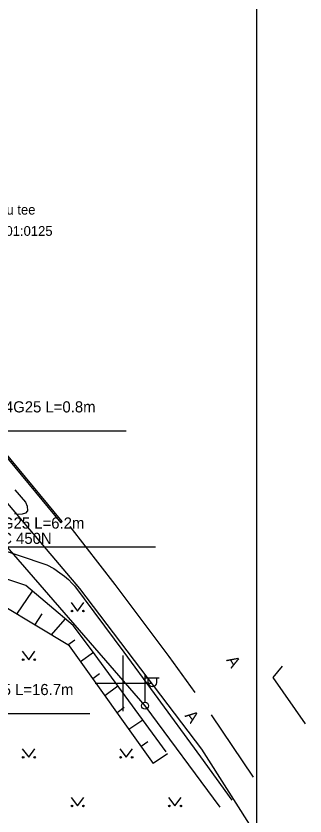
# Model space of a CAD drawing. Extents: x 635267 to 635363, y 6460843 to 6460983.
# Drawn here: x 635342.3 to 635363.1, y 6460890.5 to 6460947.9 of the extents above; entities that cross this region are included whole.
import ezdxf

# ---------------------------------------------------------------- set-up
doc = ezdxf.new("R2010")
doc.units = 0
for name, color, linetype in [('ABIJOONIS', 7, 'Continuous'), ('AED', 7, 'Continuous'), ('HALJASTUS', 7, 'Continuous'), ('MPOHULIIN', 7, 'Continuous'), ('PIIR', 7, 'Continuous'), ('POST', 7, 'Continuous'), ('RELJEEF', 7, 'Continuous'), ('TEE', 7, 'Continuous'), ('VORK', 7, 'Continuous'), ('VORMISTUS', 7, 'Continuous')]:
    doc.layers.add(name, color=color, linetype=linetype)

msp = doc.modelspace()

# ---------------------------------------------------------------- linework, layer by layer
at = {"layer": 'ABIJOONIS'}
for points in [[(635350.224, 6460918.11), (635328.974, 6460918.11), (635322.611, 6460912.145)], [(635352.333, 6460909.767), (635331.497, 6460909.767), (635322.147, 6460907.563)], [(635347.625, 6460897.809), (635326.789, 6460897.809), (635317.959, 6460901.155)]]:
    msp.add_lwpolyline(points, dxfattribs=at)
at = {"layer": 'AED'}
for points in [[(635355.202, 6460899.35), (635353.329, 6460901.936), (635349.438, 6460907.104), (635346.205, 6460911.253)], [(635359.392, 6460893.251), (635356.36, 6460897.732)]]:
    msp.add_lwpolyline(points, dxfattribs=at)
at = {"layer": 'HALJASTUS'}
for p, q in [((635346.275, 6460905.797), (635346.738, 6460905.19)), ((635346.738, 6460905.19), (635347.183, 6460905.797)), ((635342.775, 6460902.297), (635343.238, 6460901.69)), ((635343.238, 6460901.69), (635343.683, 6460902.297)), ((635342.775, 6460895.297), (635343.238, 6460894.69)), ((635343.238, 6460894.69), (635343.683, 6460895.297)), ((635349.775, 6460895.297), (635350.238, 6460894.69)), ((635350.238, 6460894.69), (635350.683, 6460895.297)), ((635346.275, 6460891.797), (635346.738, 6460891.19)), ((635346.738, 6460891.19), (635347.183, 6460891.797)), ((635353.275, 6460891.797), (635353.738, 6460891.19)), ((635353.738, 6460891.19), (635354.183, 6460891.797))]:
    msp.add_line(p, q, dxfattribs=at)
for centre in [(635346.337, 6460905.19), (635347.166, 6460905.19), (635342.837, 6460901.69), (635343.666, 6460901.69), (635342.837, 6460894.69), (635343.666, 6460894.69), (635349.837, 6460894.69), (635350.666, 6460894.69), (635346.337, 6460891.19), (635347.166, 6460891.19), (635353.337, 6460891.19), (635354.166, 6460891.19)]:
    msp.add_circle(centre, 0.055, dxfattribs=at)
at = {"layer": 'MPOHULIIN'}
msp.add_lwpolyline([(635356.981, 6460891.105), (635351.595, 6460898.388), (635337.422, 6460914.674), (635315.26, 6460934.647), (635302.591, 6460962.153)], dxfattribs=at)
at = {"layer": 'PIIR'}
msp.add_lwpolyline([(635359.586, 6460889.087), (635355.67, 6460895.26), (635346.9, 6460906.81), (635340.1, 6460914.81), (635316.11, 6460939.45), (635311.8, 6460942.78), (635308.86, 6460944.28), (635304.73, 6460943.36), (635311.19, 6460971.35), (635311.69, 6460968.08), (635314.19, 6460961.28), (635317.56, 6460955.9), (635321.61, 6460950.77), (635326.43, 6460949.01), (635331.49, 6460949.15), (635359.586, 6460955.025)], dxfattribs=at)
at = {"layer": 'POST'}
for p, q in [((635351.596, 6460898.638), (635351.596, 6460900.638)), ((635351.596, 6460900.388), (635352.596, 6460900.388)), ((635351.823, 6460900.067), (635351.823, 6460900.388)), ((635352.435, 6460900.067), (635352.435, 6460900.388)), ((635351.596, 6460898.388), (635351.596, 6460898.388))]:
    msp.add_line(p, q, dxfattribs=at)
msp.add_circle((635351.595, 6460898.388), 0.25, dxfattribs=at)
msp.add_arc((635352.129, 6460900.067), 0.306, 180, 0, dxfattribs=at)
at = {"layer": 'RELJEEF'}
for p, q in [((635342.369, 6460904.96), (635343.506, 6460906.61)), ((635343.669, 6460904.18), (635344.207, 6460904.983)), ((635344.855, 6460903.468), (635345.87, 6460904.62)), ((635346.052, 6460902.751), (635346.544, 6460903.121)), ((635346.957, 6460901.576), (635347.878, 6460902.229)), ((635347.831, 6460900.355), (635348.309, 6460900.696)), ((635348.712, 6460899.121), (635349.639, 6460899.821)), ((635349.579, 6460897.909), (635350.092, 6460898.283)), ((635350.437, 6460896.709), (635351.428, 6460897.375)), ((635351.31, 6460895.488), (635351.802, 6460895.819)), ((635352.182, 6460894.268), (635353.201, 6460894.952))]:
    msp.add_line(p, q, dxfattribs=at)
for points in [[(635353.117, 6460895.066), (635347.744, 6460902.412), (635346.428, 6460904.15), (635343.027, 6460907.014), (635339.477, 6460908.191), (635332.632, 6460910.728), (635329.512, 6460912.29)], [(635352.197, 6460894.247), (635346.167, 6460902.682), (635338.977, 6460906.993), (635328.786, 6460910.876)]]:
    msp.add_lwpolyline(points, dxfattribs=at)
at = {"layer": 'TEE'}
for points in [[(635345.628, 6460911.611), (635340.928, 6460917.301), (635332.296, 6460922.604), (635327.037, 6460928.627), (635322.481, 6460934.237), (635317.426, 6460940.427), (635312.999, 6460945.879), (635312.898, 6460945.794), (635317.31, 6460940.336), (635322.366, 6460934.13), (635326.95, 6460928.538), (635332.203, 6460922.533), (635340.856, 6460917.181), (635345.533, 6460911.531), (635345.628, 6460911.611)], [(635342.238, 6460913.895), (635342.997, 6460913.012), (635343.13, 6460912.715), (635343.146, 6460912.384), (635342.992, 6460912.215), (635342.772, 6460912.136), (635342.478, 6460912.119), (635342.216, 6460912.173)], [(635340.313, 6460909.924), (635344.544, 6460908.502), (635345.033, 6460908.252), (635345.473, 6460907.94), (635345.81, 6460907.693), (635346.092, 6460907.461), (635346.353, 6460907.176), (635346.518, 6460907.006), (635350.057, 6460902.247), (635352.255, 6460899.263), (635355.571, 6460894.72), (635357.814, 6460891.61)], [(635361.435, 6460901.219), (635360.776, 6460900.415), (635363.081, 6460897.09)]]:
    msp.add_lwpolyline(points, dxfattribs=at)
at = {"layer": 'VORK'}
for p, q in [((635350, 6460902), (635350, 6460898)), ((635348, 6460900), (635352, 6460900))]:
    msp.add_line(p, q, dxfattribs=at)
at = {"layer": 'VORMISTUS'}
msp.add_lwpolyline([(635359.586, 6460843.167), (635267.086, 6460843.167), (635267.086, 6460983.167), (635359.586, 6460983.167)], close=True, dxfattribs=at)

# ---------------------------------------------------------------- texts
at = {"layer": 'ABIJOONIS'}
for s, p in [('TVJK-1 - M1 F4/F7 AXPK4G25 L=0.8m', (635329.278, 6460919.453)), ('AJ - TVJK-1 AXPK4G25 L=6.2m', (635331.802, 6460911.111)), ('kaitsetorus De75PVC 450N', (635331.802, 6460910.011)), ('TVJK-1 - M1 F1/F3 AXPK4G25 L=16.7m', (635327.094, 6460899.153))]:
    msp.add_text(s, height=0.8, dxfattribs=at).set_placement(p)
at = {"layer": 'PIIR'}
for s, p in [('Annikoru tee', (635338.463, 6460933.662)), ('33101:001:0125', (635338.181, 6460932.134))]:
    msp.add_text(s, height=0.7, dxfattribs=at).set_placement(p)
at = {"layer": 'TEE'}
for rotation, p in [(300.95183, (635357.396, 6460901.675)), (307.32016, (635354.409, 6460897.664))]:
    msp.add_text('A', height=0.85, rotation=rotation, dxfattribs=at).set_placement(p)

doc.saveas('drawing.dxf')
